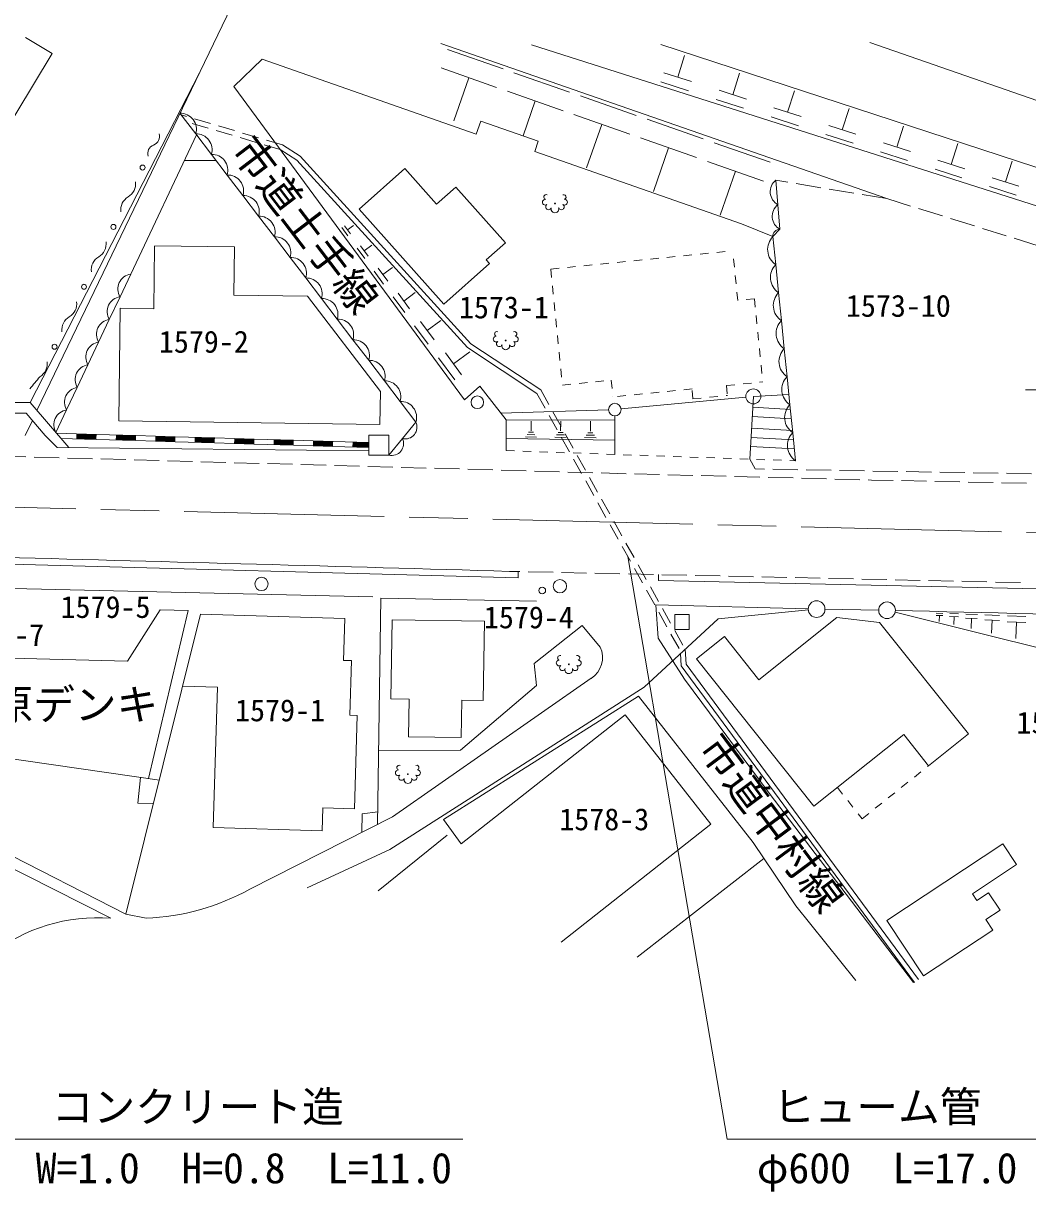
# Model space of a CAD drawing. Units: millimetres, scale not verified. Extents: x 40000 to 680000, y 20000 to 380000.
# Drawn here: x 172249 to 232437, y 250500 to 320496 of the extents above; entities that cross this region are included whole.
import ezdxf
from ezdxf.enums import TextEntityAlignment as Align

# ---------------------------------------------------------------- set-up
doc = ezdxf.new("R2010")
doc.units = ezdxf.units.MM
doc.header["$LTSCALE"] = 1000
doc.linetypes.add('CHAIN', pattern=[18.5, 12, -1.5, 3.5, -1.5])
doc.layers.add('M-BMK', color=2, linetype='CHAIN', lineweight=13)
doc.layers.add('M-WORK', color=1, linetype='Continuous', lineweight=13)
doc.styles.add('ＭＳ ゴシック', font='')
doc.styles.get('ＭＳ ゴシック').set_extended_font_data('MS Gothic')

msp = doc.modelspace()

# ---------------------------------------------------------------- linework, layer by layer
at = {"layer": 'M-BMK'}
msp.add_line((163390, 291703), (262092, 289260), dxfattribs=at)
at = {"layer": 'M-WORK'}
for p, q in [((188454, 329287), (173066, 297295)), ((172376, 319658), (173973, 318696)), ((197260, 319290), (223993, 309995)), ((236576, 308411), (202700, 319204)), ((235785, 310942), (210446, 319239)), ((222978, 319351), (237403, 314324)), ((169671, 311558), (173973, 318696)), ((197671, 318933), (201001, 317768)), ((211465, 317276), (211875, 318564)), ((184862, 316715), (186566, 318350)), ((186566, 318350), (199391, 313857)), ((197283, 317823), (200613, 316658)), ((172652, 297777), (182797, 317526)), ((198948, 317241), (198041, 314647)), ((201649, 317541), (204987, 316374)), ((212291, 317012), (210638, 317539)), ((214762, 316221), (215171, 317503)), ((184862, 316715), (198679, 297943)), ((201260, 316429), (204598, 315261)), ((212115, 316461), (210463, 316988)), ((215585, 315959), (213940, 316484)), ((218051, 315170), (218458, 316446)), ((202929, 315845), (202198, 313756)), ((205636, 316147), (208983, 314976)), ((215410, 315411), (213765, 315935)), ((182578, 313877), (181635, 315111)), ((182020, 314924), (181706, 315018)), ((205246, 315031), (208593, 313860)), ((218869, 314909), (217233, 315431)), ((221331, 314122), (221735, 315391)), ((183332, 314220), (182374, 314506)), ((183457, 314496), (182499, 314781)), ((184895, 314067), (183936, 314353)), ((199666, 314643), (199391, 313857)), ((203109, 313437), (199666, 314643)), ((206920, 314446), (206007, 311838)), ((209634, 314749), (212990, 313575)), ((218695, 314364), (217059, 314886)), ((222145, 313862), (220517, 314381)), ((224601, 313077), (225004, 314339)), ((178681, 305468), (182622, 313820)), ((183521, 312644), (182578, 313877)), ((184769, 313792), (183811, 314077)), ((186207, 313363), (185249, 313649)), ((186332, 313639), (185374, 313925)), ((209242, 313630), (212599, 312456)), ((221972, 313320), (220344, 313839)), ((187644, 312935), (186686, 313220)), ((187770, 313210), (186811, 313496)), ((187644, 312935), (188637, 312307)), ((187770, 313210), (188831, 312539)), ((202895, 312825), (203109, 313437)), ((210920, 313043), (210006, 310428)), ((213641, 313347), (217006, 312170)), ((225411, 312818), (223791, 313335)), ((227863, 312034), (228263, 313290)), ((181896, 312282), (183797, 312282)), ((184463, 311410), (183521, 312644)), ((188637, 312307), (198862, 301076)), ((188831, 312539), (199058, 301305)), ((202895, 312825), (215279, 308487)), ((213249, 312225), (216614, 311048)), ((225239, 312278), (223619, 312795)), ((228668, 311777), (227057, 312291)), ((231115, 310995), (231513, 312244)), ((195113, 311806), (192374, 309366)), ((197016, 309671), (195113, 311806)), ((214931, 311637), (214014, 309014)), ((228497, 311240), (226885, 311754)), ((185406, 310177), (184463, 311410)), ((218074, 310976), (217349, 311097)), ((217349, 311097), (217471, 309628)), ((220047, 310649), (218567, 310895)), ((231917, 310739), (230313, 311250)), ((186348, 308943), (185406, 310177)), ((198160, 310690), (197016, 309671)), ((198160, 310690), (201138, 307347)), ((222020, 310322), (220540, 310567)), ((223993, 309995), (222513, 310240)), ((231746, 310204), (230143, 310716)), ((217471, 309628), (217594, 308160)), ((223993, 309995), (225426, 309550)), ((225903, 309401), (227336, 308956)), ((187291, 307710), (186348, 308943)), ((192374, 309366), (197445, 303674)), ((227813, 308808), (229246, 308363)), ((191701, 307765), (191336, 308256)), ((191856, 307880), (191491, 308372)), ((191674, 308126), (192035, 308394)), ((215279, 308487), (217172, 307721)), ((217594, 308160), (217172, 307721)), ((229723, 308215), (231155, 307770)), ((188233, 306476), (187291, 307710)), ((199994, 306328), (201138, 307347)), ((217172, 307721), (217342, 306042)), ((231633, 307621), (233065, 307176)), ((180065, 303397), (180114, 307143)), ((180114, 307165), (184909, 307102)), ((184909, 307102), (184871, 304203)), ((192711, 306403), (192250, 307024)), ((192908, 306548), (192446, 307170)), ((192677, 306859), (193135, 307199)), ((211817, 306572), (212314, 306622)), ((212812, 306672), (213309, 306722)), ((213807, 306772), (214304, 306822)), ((189176, 305243), (188233, 306476)), ((200184, 306114), (197445, 303674)), ((200184, 306114), (199994, 306328)), ((204852, 305870), (205349, 305920)), ((205847, 305970), (206344, 306020)), ((206842, 306070), (207339, 306120)), ((207837, 306171), (208334, 306221)), ((208832, 306271), (209329, 306321)), ((209827, 306371), (210324, 306421)), ((210822, 306471), (211319, 306522)), ((214866, 305883), (214816, 306381)), ((217342, 306042), (217512, 304363)), ((178681, 305468), (178041, 304112)), ((190119, 304009), (189176, 305243)), ((193842, 304879), (193272, 305647)), ((194084, 305059), (193514, 305826)), ((193799, 305443), (194365, 305862)), ((203857, 305769), (204354, 305820)), ((203857, 305769), (203907, 305272)), ((214966, 304888), (214916, 305386)), ((203957, 304775), (204007, 304277)), ((178041, 304112), (177401, 302756)), ((189283, 304145), (184871, 304203)), ((193644, 298441), (189283, 304145)), ((191061, 302776), (190119, 304009)), ((195106, 303175), (194415, 304106)), ((195400, 303393), (194709, 304324)), ((195054, 303858), (195740, 304367)), ((215067, 303893), (215017, 304391)), ((215069, 303893), (215067, 303893)), ((216064, 303994), (215566, 303944)), ((216064, 303994), (216114, 303496)), ((217512, 304363), (217682, 302684)), ((178060, 303423), (177971, 296677)), ((180065, 303397), (178060, 303423)), ((204058, 303780), (204108, 303282)), ((177401, 302756), (176761, 301400)), ((192004, 301542), (191061, 302776)), ((196519, 301269), (195693, 302382)), ((196871, 301529), (196045, 302643)), ((196458, 302086), (197278, 302695)), ((204158, 302785), (204208, 302287)), ((216164, 302999), (216214, 302501)), ((217682, 302684), (217852, 301005)), ((204258, 301790), (204308, 301292)), ((216264, 302004), (216314, 301506)), ((176761, 301400), (176121, 300044)), ((192946, 300309), (192004, 301542)), ((198862, 301076), (203028, 298321)), ((199058, 301305), (203254, 298531)), ((216365, 301009), (216415, 300511)), ((217852, 301005), (218022, 299326)), ((193889, 299076), (192946, 300309)), ((198101, 299137), (197123, 300455)), ((198517, 299445), (197539, 300763)), ((198028, 300104), (198999, 300824)), ((204358, 300795), (204409, 300297)), ((176121, 300044), (175481, 298688)), ((204459, 299800), (204509, 299302)), ((216465, 300014), (216515, 299516)), ((194832, 297842), (193889, 299076)), ((205553, 298919), (206050, 298969)), ((206547, 299019), (207045, 299069)), ((207481, 299113), (207531, 298616)), ((215380, 298898), (215878, 298948)), ((216375, 298999), (216565, 299018)), ((216565, 299019), (216565, 299018)), ((218022, 299326), (218192, 297647)), ((175481, 298688), (174841, 297332)), ((193644, 298441), (193618, 296471)), ((198679, 297943), (199608, 298752)), ((199608, 298752), (201175, 296738)), ((203028, 298321), (203514, 297448)), ((203254, 298531), (203741, 297658)), ((204558, 298819), (205055, 298869)), ((208355, 298190), (207857, 298140)), ((209350, 298291), (208852, 298240)), ((210345, 298391), (209847, 298341)), ((211340, 298491), (210842, 298441)), ((212335, 298591), (211837, 298541)), ((212379, 297997), (212328, 298495)), ((214369, 298198), (214445, 298205)), ((214385, 298798), (214883, 298848)), ((214385, 298798), (214435, 298301)), ((215998, 298146), (218131, 298253)), ((232920, 298545), (232299, 298545)), ((153385, 297734), (172652, 297777)), ((172652, 297777), (174973, 295078)), ((195774, 296609), (194832, 297842)), ((207581, 298118), (207582, 298112)), ((208074, 297393), (215550, 298108)), ((212379, 297997), (212876, 298047)), ((213374, 298097), (213871, 298147)), ((215795, 294385), (215998, 298146)), ((215963, 297491), (218221, 297362)), ((218192, 297647), (218362, 295968)), ((153972, 297031), (172408, 297151)), ((172408, 297151), (173562, 295809)), ((174841, 297332), (174201, 295975)), ((200856, 297148), (207324, 297346)), ((203758, 297011), (204245, 296138)), ((203984, 297221), (204471, 296348)), ((207700, 294668), (207700, 296981)), ((215933, 296941), (218277, 296807)), ((172800, 296695), (172359, 295797)), ((177971, 296677), (193618, 296471)), ((194967, 295615), (195774, 296609)), ((201175, 296738), (201192, 294896)), ((201175, 296738), (207700, 296720)), ((202674, 296092), (202680, 296662)), ((204448, 296079), (204454, 296657)), ((206236, 296065), (206243, 296652)), ((215896, 296249), (218348, 296110)), ((173562, 295809), (174284, 295086)), ((174234, 295937), (176625, 295866)), ((174499, 295629), (176616, 295566)), ((175435, 295631), (176617, 295596)), ((175436, 295661), (176618, 295626)), ((175437, 295691), (176619, 295656)), ((175438, 295721), (176620, 295686)), ((175439, 295751), (176621, 295716)), ((175440, 295781), (176622, 295746)), ((175441, 295811), (176623, 295776)), ((175442, 295841), (176623, 295806)), ((175443, 295871), (176624, 295836)), ((176616, 295566), (178980, 295496)), ((176625, 295866), (178989, 295796)), ((177799, 295561), (178981, 295526)), ((177800, 295591), (178982, 295556)), ((177801, 295621), (178983, 295586)), ((177802, 295651), (178984, 295616)), ((177803, 295681), (178984, 295646)), ((177804, 295741), (178986, 295706)), ((177804, 295711), (178985, 295676)), ((177805, 295771), (178987, 295736)), ((177806, 295801), (178988, 295766)), ((178980, 295496), (181344, 295426)), ((178989, 295796), (181353, 295726)), ((180163, 295491), (181345, 295456)), ((180164, 295521), (181345, 295486)), ((180165, 295581), (181347, 295546)), ((180165, 295551), (181346, 295516)), ((180166, 295611), (181348, 295576)), ((180167, 295641), (181349, 295606)), ((180168, 295671), (181350, 295636)), ((180169, 295701), (181351, 295666)), ((180170, 295731), (181352, 295696)), ((181344, 295426), (183707, 295356)), ((181353, 295726), (183716, 295656)), ((182526, 295421), (183708, 295386)), ((182527, 295451), (183709, 295416)), ((182528, 295481), (183710, 295446)), ((182529, 295511), (183711, 295476)), ((182530, 295541), (183712, 295506)), ((182531, 295571), (183713, 295536)), ((182532, 295601), (183714, 295566)), ((182533, 295631), (183714, 295596)), ((182534, 295661), (183715, 295626)), ((183716, 295656), (186080, 295586)), ((184892, 295411), (186074, 295376)), ((184893, 295441), (186075, 295406)), ((184894, 295501), (186076, 295466)), ((184894, 295471), (186075, 295436)), ((184895, 295531), (186077, 295496)), ((184896, 295561), (186078, 295526)), ((184897, 295591), (186079, 295556)), ((186080, 295586), (188444, 295516)), ((187257, 295401), (188439, 295366)), ((187258, 295431), (188440, 295396)), ((187259, 295461), (188441, 295426)), ((187260, 295491), (188442, 295456)), ((187261, 295521), (188443, 295486)), ((188444, 295516), (190807, 295446)), ((189623, 295391), (190804, 295356)), ((189624, 295451), (190806, 295416)), ((189624, 295421), (190805, 295386)), ((190807, 295446), (192955, 295383)), ((194160, 294620), (194967, 295615)), ((201185, 295621), (207700, 295518)), ((203003, 295709), (202336, 295716)), ((202910, 295852), (202433, 295858)), ((202816, 295996), (202530, 295999)), ((204782, 295689), (204104, 295697)), ((204687, 295835), (204203, 295840)), ((204592, 295981), (204301, 295984)), ((204488, 295701), (204975, 294827)), ((204714, 295911), (205201, 295037)), ((206576, 295669), (205888, 295677)), ((206479, 295817), (205988, 295823)), ((206383, 295965), (206088, 295968)), ((215865, 295679), (218406, 295534)), ((218362, 295968), (218532, 294290)), ((174284, 295086), (192955, 294881)), ((183707, 295356), (186071, 295286)), ((184890, 295351), (186072, 295316)), ((184891, 295381), (186073, 295346)), ((186071, 295286), (188435, 295216)), ((187254, 295281), (188436, 295246)), ((187255, 295341), (188437, 295306)), ((187255, 295311), (188436, 295276)), ((187256, 295371), (188438, 295336)), ((188435, 295216), (190798, 295147)), ((189617, 295211), (190799, 295177)), ((189618, 295241), (190800, 295206)), ((189619, 295271), (190801, 295236)), ((189620, 295301), (190802, 295266)), ((189621, 295331), (190803, 295296)), ((189622, 295361), (190804, 295326)), ((190798, 295147), (192955, 295083)), ((191981, 295142), (192955, 295113)), ((191982, 295172), (192955, 295143)), ((191983, 295202), (192955, 295173)), ((191984, 295232), (192955, 295203)), ((191985, 295291), (192955, 295263)), ((191985, 295261), (192955, 295233)), ((191986, 295321), (192955, 295293)), ((191987, 295351), (192955, 295323)), ((191988, 295381), (192955, 295353)), ((201192, 294896), (201692, 294878)), ((202191, 294861), (202691, 294843)), ((203191, 294826), (203691, 294808)), ((204190, 294791), (204690, 294774)), ((205190, 294756), (205689, 294739)), ((206189, 294721), (206689, 294704)), ((207188, 294686), (207688, 294669)), ((215836, 295147), (218460, 294998)), ((170895, 294566), (172395, 294524)), ((172894, 294510), (174394, 294468)), ((174894, 294454), (176393, 294412)), ((176893, 294398), (178392, 294356)), ((178892, 294342), (180391, 294300)), ((180891, 294286), (182391, 294244)), ((182890, 294230), (184390, 294188)), ((184890, 294174), (186389, 294132)), ((186889, 294118), (188388, 294076)), ((188888, 294062), (190387, 294020)), ((190887, 294006), (192387, 293964)), ((205218, 294391), (205705, 293517)), ((205445, 294601), (205932, 293727)), ((208188, 294651), (208688, 294634)), ((209187, 294616), (209687, 294599)), ((210187, 294581), (210686, 294564)), ((211186, 294546), (211686, 294529)), ((212185, 294512), (212685, 294494)), ((213185, 294477), (213684, 294459)), ((214184, 294442), (214684, 294424)), ((215184, 294407), (215683, 294389)), ((216109, 293797), (215795, 294385)), ((216183, 294372), (216683, 294354)), ((217182, 294337), (217682, 294319)), ((218182, 294302), (218532, 294290)), ((192886, 293950), (194386, 293908)), ((194886, 293894), (196385, 293852)), ((196885, 293838), (198384, 293796)), ((198884, 293782), (200384, 293740)), ((200883, 293726), (202383, 293684)), ((202883, 293670), (204382, 293628)), ((204882, 293614), (206381, 293572)), ((206175, 293290), (206662, 292417)), ((206881, 293558), (208380, 293516)), ((208880, 293502), (210380, 293464)), ((210880, 293451), (212379, 293412)), ((212879, 293399), (214378, 293360)), ((214878, 293347), (216378, 293308)), ((216668, 293787), (216109, 293797)), ((216878, 293295), (218377, 293257)), ((218667, 293753), (217168, 293779)), ((220667, 293719), (219167, 293745)), ((222667, 293685), (221167, 293710)), ((224667, 293650), (223167, 293676)), ((226666, 293616), (225166, 293642)), ((228666, 293582), (227166, 293608)), ((230666, 293548), (229166, 293573)), ((232665, 293513), (231166, 293539)), ((205949, 293080), (206435, 292207)), ((218877, 293244), (220376, 293205)), ((220876, 293192), (222376, 293153)), ((222876, 293140), (223080, 293135)), ((223080, 293135), (224375, 293108)), ((224875, 293098), (226375, 293068)), ((226875, 293057), (228374, 293027)), ((228874, 293016), (230374, 292986)), ((230874, 292976), (232374, 292945)), ((206905, 291980), (207392, 291107)), ((206679, 291770), (207166, 290897)), ((207635, 290670), (208122, 289796)), ((207409, 290460), (207896, 289586)), ((208139, 289150), (208626, 288276)), ((208366, 289360), (208853, 288486)), ((201913, 287266), (140857, 288936)), ((208474, 288549), (214434, 253637)), ((208870, 287839), (209356, 286966)), ((209096, 288049), (209583, 287176)), ((202008, 287650), (201391, 287664)), ((201913, 287266), (201913, 287649)), ((204007, 287606), (202508, 287639)), ((206007, 287562), (204507, 287595)), ((208006, 287518), (206507, 287551)), ((210006, 287474), (208506, 287507)), ((210305, 287120), (210305, 287467)), ((254486, 286146), (210305, 287120)), ((212005, 287430), (210506, 287463)), ((214005, 287386), (212505, 287419)), ((216004, 287342), (214505, 287375)), ((218004, 287298), (216504, 287331)), ((220003, 287254), (218504, 287287)), ((222003, 287210), (220503, 287243)), ((224003, 287166), (222503, 287199)), ((226002, 287122), (224502, 287155)), ((228002, 287077), (226502, 287110)), ((230001, 287033), (228501, 287066)), ((232001, 286989), (230501, 287022)), ((169655, 286681), (193186, 286130)), ((209600, 286529), (210087, 285656)), ((209826, 286739), (210313, 285866)), ((193666, 286057), (193482, 272506)), ((202996, 285885), (193666, 286057)), ((219292, 285414), (210146, 285665)), ((210146, 285665), (210292, 283668)), ((178400, 267117), (182875, 285106)), ((180457, 285367), (178484, 282280)), ((182122, 285325), (179746, 275247)), ((182122, 285325), (180457, 285367)), ((182875, 285106), (191521, 284843)), ((210330, 285219), (210817, 284345)), ((210557, 285429), (211043, 284555)), ((213890, 284822), (219294, 285352)), ((221007, 284892), (216332, 281163)), ((220292, 285392), (223509, 285340)), ((223559, 284605), (221007, 284892)), ((224495, 285211), (234665, 282681)), ((226948, 285025), (227348, 285011)), ((226953, 285159), (227353, 285144)), ((227148, 285018), (227136, 284666)), ((227760, 284951), (228294, 284932)), ((227766, 285130), (228301, 285110)), ((228027, 284942), (228010, 284471)), ((228730, 285095), (229424, 285070)), ((229873, 285054), (230757, 285023)), ((231228, 285006), (232336, 284966)), ((191521, 284843), (191444, 282331)), ((194355, 284766), (194281, 280021)), ((194355, 284766), (199880, 284680)), ((199880, 284680), (199806, 279935)), ((205733, 284421), (202858, 282149)), ((206817, 283130), (205733, 284421)), ((209449, 280725), (213890, 284822)), ((223559, 284605), (228888, 277924)), ((228722, 284864), (229416, 284839)), ((229069, 284851), (229047, 284240)), ((229862, 284760), (230746, 284728)), ((230304, 284744), (230276, 283966)), ((231215, 284637), (232323, 284597)), ((231769, 284617), (231734, 283641)), ((210292, 283668), (211867, 281198)), ((211060, 283909), (211547, 283035)), ((211287, 284119), (211774, 283245)), ((212588, 282414), (214266, 283752)), ((216332, 281163), (214266, 283752)), ((211912, 282997), (211971, 282110)), ((167912, 282545), (178484, 282280)), ((191920, 282317), (191444, 282331)), ((191820, 279039), (191920, 282317)), ((202858, 282149), (202996, 280824)), ((211629, 282736), (211677, 282003)), ((211971, 282110), (225905, 263218)), ((212588, 282414), (219628, 273588)), ((211677, 282003), (225664, 263040)), ((183886, 280729), (181802, 280792)), ((183886, 280729), (183631, 272324)), ((194215, 270999), (209449, 280725)), ((194372, 272957), (206284, 281254)), ((202996, 280824), (198451, 276951)), ((211867, 281198), (216945, 274381)), ((194281, 280021), (195362, 280004)), ((195326, 277749), (195362, 280004)), ((209122, 280182), (197434, 272798)), ((215990, 271421), (209122, 280182)), ((198524, 279955), (198489, 277700)), ((199806, 279935), (198524, 279955)), ((191820, 279039), (192259, 279026)), ((192259, 279026), (192089, 273433)), ((208308, 279065), (198490, 271335)), ((208308, 279065), (213460, 272522)), ((226496, 276016), (228888, 277924)), ((198489, 277700), (195326, 277749)), ((225009, 277879), (219628, 273588)), ((226496, 276016), (225009, 277879)), ((180399, 275153), (170346, 276600)), ((198451, 276951), (193542, 276924)), ((226429, 275962), (226496, 276016)), ((179274, 275315), (179118, 273766)), ((225647, 275339), (226038, 275651)), ((221033, 274708), (221345, 274317)), ((224083, 274092), (224474, 274403)), ((224865, 274715), (225256, 275027)), ((179118, 273766), (180051, 273756)), ((216945, 274381), (225604, 263038)), ((221657, 273926), (221969, 273535)), ((223302, 273468), (223693, 273780)), ((178400, 267117), (166264, 273331)), ((190150, 272126), (190191, 273491)), ((192089, 273433), (190191, 273491)), ((192556, 273129), (192541, 272029)), ((192556, 273129), (193493, 273263)), ((222280, 273145), (222520, 272844)), ((222520, 272844), (222911, 273156)), ((165894, 272755), (177485, 266881)), ((183631, 272324), (190150, 272126)), ((185817, 268619), (194372, 272957)), ((197434, 272798), (198490, 271335)), ((204474, 265448), (213460, 272522)), ((197657, 271860), (193509, 268520)), ((189257, 268710), (194215, 270999)), ((218538, 267617), (215990, 271421)), ((230944, 271346), (223997, 266739)), ((231775, 270094), (230944, 271346)), ((209042, 264555), (216635, 270458)), ((229125, 268336), (231775, 270094)), ((229125, 268336), (229386, 267943)), ((230093, 268412), (229386, 267943)), ((230784, 267369), (230093, 268412)), ((222135, 263141), (218538, 267617)), ((179602, 266881), (178400, 267117)), ((226195, 263423), (223997, 266739)), ((229928, 266801), (230784, 267369)), ((229928, 266801), (230343, 266174)), ((230343, 266174), (226195, 263423)), ((171217, 253637), (198597, 253637)), ((214434, 253637), (236836, 253637))]:
    msp.add_line(p, q, dxfattribs=at)
for points in [[(192955, 295817), (194160, 295817), (194160, 294620), (192955, 294620)], [(211284, 285084), (212145, 285084), (212145, 284189), (211284, 284189)]]:
    msp.add_lwpolyline(points, close=True, dxfattribs=at)
for centre, radius in [((204108, 309701), 23.1), ((201156, 301499), 23.1), ((215998, 298146), 450), ((199459, 297796), 376), ((207700, 297357), 376), ((186522, 286909), 400), ((204407, 286771), 400), ((203349, 286513), 200), ((219792, 285400), 500), ((224009, 285332), 500), ((204934, 282091), 23.1), ((195295, 275515), 23.1)]:
    msp.add_circle(centre, radius, dxfattribs=at)
for centre, radius, start, end in [((181667, 314158), 953, 342.85884, 91.91377), ((179869, 313716), 545, 290.27249, 17.38362), ((182610, 312924), 953, 342.85884, 91.91377), ((180246, 312694), 545, 110.27249, 197.38362), ((183552, 311691), 953, 342.85884, 91.91377), ((179395, 311857), 150, 360, 180), ((179395, 311857), 150, 180, 360), ((178069, 310879), 908, 300.42956, 7.22654), ((184495, 310458), 953, 342.85884, 91.91377), ((217887, 310402), 879, 127.78172, 241.76641), ((178989, 309313), 908, 120.42956, 187.22654), ((185438, 309224), 953, 342.85884, 91.91377), ((203587, 310089), 145, 70.00006, 249.99998), ((204630, 310089), 145, 290.00002, 110.00003), ((203532, 309781), 171, 88.13012, 305.00001), ((203728, 309501), 171, 125.00005, 341.86992), ((204109, 309375), 230, 161.56506, 18.43499), ((204489, 309501), 171, 198.13012, 55.00005), ((204685, 309781), 171, 235.00002, 91.86993), ((218010, 308934), 879, 127.78172, 241.76641), ((186380, 307991), 953, 342.85884, 91.91377), ((177647, 308301), 150, 360, 180), ((177647, 308301), 150, 180, 360), ((217579, 307752), 408, 87.88566, 184.40587), ((176305, 307289), 908, 300.42956, 7.22654), ((187323, 306757), 953, 342.85884, 91.91377), ((217944, 306951), 1090, 135.05136, 236.51158), ((177225, 305723), 908, 120.42956, 187.22654), ((188265, 305524), 953, 342.85884, 91.91377), ((218114, 305272), 1090, 135.05136, 236.51158), ((178815, 304576), 903, 98.57614, 210.89678), ((189208, 304290), 953, 342.85884, 91.91377), ((175883, 304711), 150, 360, 180), ((175883, 304711), 150, 180, 360), ((174541, 303699), 908, 300.42956, 7.22654), ((178175, 303219), 903, 98.57614, 210.89678), ((190150, 303057), 953, 342.85884, 91.91377), ((218284, 303593), 1090, 135.05136, 236.51158), ((175461, 302133), 908, 120.42956, 187.22654), ((177535, 301863), 903, 98.57614, 210.89678), ((191093, 301823), 953, 342.85884, 91.91377), ((218454, 301914), 1090, 135.05136, 236.51158), ((200580, 301579), 171, 88.13012, 305.00001), ((200635, 301886), 145, 70.00006, 249.99998), ((201678, 301886), 145, 290.00002, 110.00003), ((201733, 301579), 171, 235.00002, 91.86993), ((174119, 301121), 150, 360, 180), ((174119, 301121), 150, 180, 360), ((176895, 300507), 903, 98.57614, 210.89678), ((192036, 300590), 953, 342.85884, 91.91377), ((200776, 301298), 171, 125.00005, 341.86992), ((201156, 301172), 230, 161.56506, 18.43499), ((201537, 301298), 171, 198.13012, 55.00005), ((218624, 300235), 1090, 135.05136, 236.51158), ((192978, 299356), 953, 342.85884, 91.91377), ((172777, 300110), 908, 300.42956, 7.22654), ((176255, 299151), 903, 98.57614, 210.89678), ((164476, 306081), 11062, 317.50502, 322.36692), ((193921, 298123), 953, 342.85884, 91.91377), ((218794, 298556), 1090, 135.05136, 236.51158), ((175616, 297795), 903, 98.57614, 210.89678), ((194863, 296890), 953, 342.85884, 91.91377), ((218964, 296877), 1090, 135.05136, 236.51158), ((174976, 296439), 903, 98.57614, 210.89678), ((195128, 296308), 712, 256.93725, 24.93109), ((194321, 295314), 712, 256.93725, 24.93109), ((219133, 295199), 1090, 135.05136, 236.51158), ((-104327, -10257406), 10549500, 88.33937, 88.66885), ((992075, 32005032), 31728999, 268.6138, 268.67328), ((205467, 282500), 1490, 303.2247, 25.02341), ((204358, 282170), 171, 88.13012, 305.00001), ((204413, 282478), 145, 70.00006, 249.99998), ((205456, 282478), 145, 290.00002, 110.00003), ((205512, 282170), 171, 235.00002, 91.86993), ((204554, 281890), 171, 125.00005, 341.86992), ((204935, 281764), 230, 161.56506, 18.43499), ((205315, 281890), 171, 198.13012, 55.00005), ((194774, 275902), 145, 70.00006, 249.99998), ((195817, 275902), 145, 290.00002, 110.00003), ((194718, 275595), 171, 88.13012, 305.00001), ((194915, 275314), 171, 125.00005, 341.86992), ((195295, 275188), 230, 161.56506, 18.43499), ((195676, 275314), 171, 198.13012, 55.00005), ((195872, 275595), 171, 235.00002, 91.86993), ((179028, 280910), 14041, 272.34624, 298.91471), ((176668, 256648), 10265, 85.43608, 128.53862)]:
    msp.add_arc(centre, radius, start, end, dxfattribs=at)

# ---------------------------------------------------------------- texts
at = {"layer": 'M-WORK', "style": 'ＭＳ ゴシック'}
for s, rotation, p in [('市道土手線', 307.364, (184188, 312512)), ('市道中村線', 306.587, (212205, 276740))]:
    msp.add_text(s, height=1833, rotation=rotation, dxfattribs=at).set_placement(p, align=Align.BOTTOM_LEFT)
for s, height, p in [('1573-1', 1320, (198356, 302425)), ('1573-10', 1320, (221547, 302519)), ('1579-2', 1320, (180372, 300367)), ('1579-5', 1320, (174480, 284476)), ('1579-4', 1320, (199850, 283855)), ('1579-7', 1320, (168108, 282797)), ('田原デンキ', 1833, (167832, 278223)), ('1579-1', 1320, (184937, 278284)), ('1574-1', 1320, (231772, 277547)), ('1578-3', 1320, (204368, 271754)), ('コンクリート造', 1833, (173951, 254119)), ('ヒューム管', 1833, (217168, 254119)), ('W=1.0\u3000H=0.8\u3000L=11.0', 1833, (172990, 250449)), ('φ600\u3000L=17.0', 1833, (216207, 250449))]:
    msp.add_text(s, height=height, dxfattribs=at).set_placement(p, align=Align.BOTTOM_LEFT)

doc.saveas('drawing.dxf')
